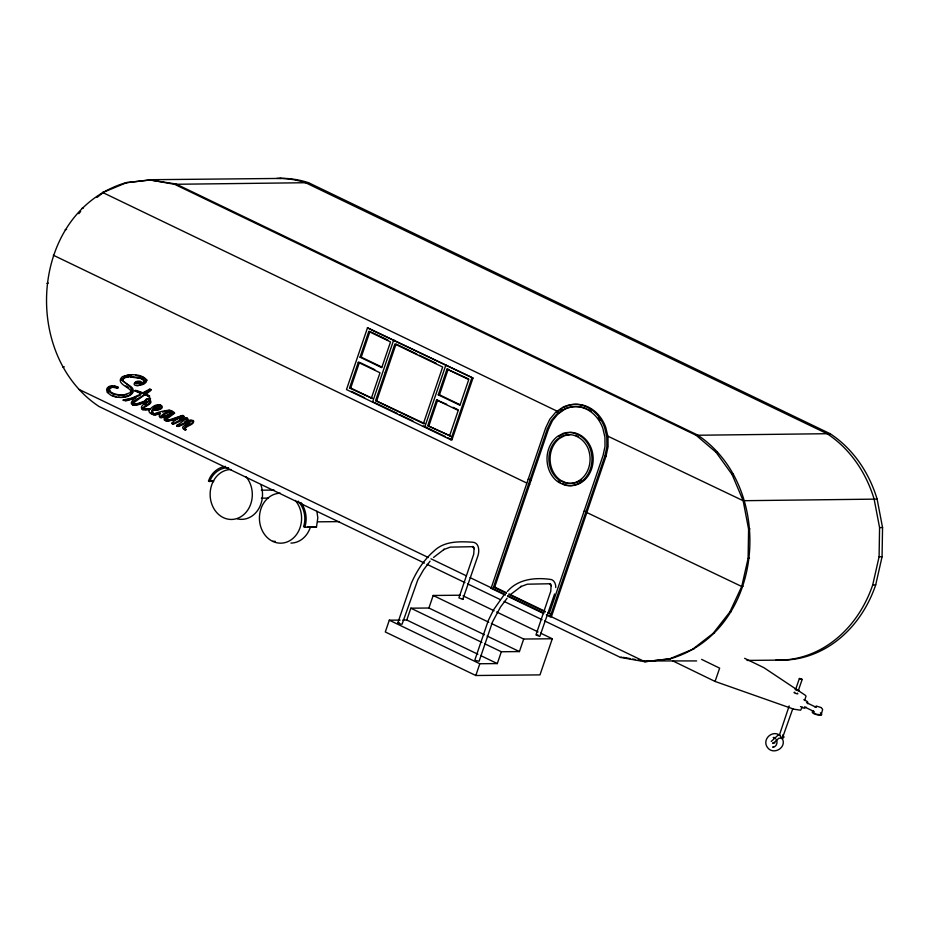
<?xml version="1.0" encoding="UTF-8"?>
<svg xmlns="http://www.w3.org/2000/svg" width="929" height="929" viewBox="0 0 929 929"><rect width="100%" height="100%" fill="white"/><g stroke="black" fill="none" stroke-linecap="round" stroke-linejoin="round"><path stroke-width="1.39" d="M281.173 178.426L151.578 179.703L125.694 182.758C31.052 210.988 20.194 354.042 98.938 406.449L424.414 563.067M544.661 620.944L620.479 657.43L644.842 661.715L669.356 658.963L692.569 649.325L713.135 633.357L729.846 612.002L741.737 586.501L748.112 558.352L748.6 529.182L743.154 500.708L732.122 474.58L716.12 452.342L696.111 435.271L174.571 184.29L150.196 179.994L125.694 182.758M669.356 658.963L670.726 658.661C765.38 630.431 776.226 487.377 697.482 434.969L175.941 183.988L150.196 179.994M775.82 660.136A120.747 101.911 89.4 0 0 872.714 584.933L879.089 556.773L879.577 527.602L874.131 499.128A120.747 101.911 89.4 0 0 827.089 433.692L305.548 182.711A120.747 101.911 89.4 0 0 276.842 178.391M747.021 660.426L778.804 660.113A120.747 101.911 89.4 0 0 875.699 584.898L882.062 556.75L882.55 527.579L877.115 499.105A120.747 101.911 89.4 0 0 830.061 433.669L308.521 182.688A120.747 101.911 89.4 0 0 279.815 178.368M190.933 420.976L179.065 426.33L177.276 426.399L176.858 425.366C192.129 415.82 181.921 418.259 173.154 423.845L171.958 423.485L173.049 421.812L179.854 417.191L168.265 420.953L165.594 420.419L171.551 419.745L181.201 416.157M185.405 418.758L174.338 423.833L171.97 422.962M134.6 405.172C165.35 396.927 135.402 403.581 142.601 409.619C140.302 406.379 153.947 404.324 148.443 399.83L149.023 398.227L145.981 399.261L145.284 400.666L143.054 401.781L134.902 404.405M148.443 399.83L150.463 398.831L149.023 398.227M121.409 397.415C138.316 394.837 132.359 387.091 121.409 379.973L121.432 379.311C127.285 374.724 136.702 377.279 143.414 379.02M114.104 387.335C123.778 389.007 111.863 383.526 108.345 387.056A3.577 3.019 89.4 0 0 106.626 389.808L107.207 392.386L110.923 395.278A29.194 24.642 89.4 0 0 117.054 397.194C122.523 397.798 129.967 397.496 133.126 392.212C134.659 385.523 124.881 384.954 122.593 379.961L124.405 377.766L128.434 377.035M147.653 408.934C142.903 408.203 142.961 410.548 143.472 408.725C143.937 405.996 154.655 403.813 149.639 399.818M122.744 395.15C117.728 395.08 111.039 394.837 108.031 390.157L109.32 387.765L113.048 387.242M120.549 395.115L114.488 393.942L110.946 392.201L109.274 389.088L111.619 387.393M160.74 416.726C162.064 414.079 169.31 409.782 171.099 412.418C168.95 416.308 152.565 418.782 166.361 415.983M161.936 416.715L163.353 414.868L171.319 411.419M807.789 703.729L807.522 701.627L803.829 699.676M147.514 395.824L149.569 396.184L144.738 394.186L149.232 390.842L149.395 389.286L142.543 393.13L135.053 390.517L141.347 393.861L132.243 398.007L123.267 400.051L126.867 400.654L135.657 397.995M144.738 394.186L145.934 394.175L150.428 390.83L150.904 389.646L149.395 389.286M179.854 417.62C178.473 419.641 162.018 422.776 166.442 419.234L174.513 413.266L174.141 412.453L171.784 412.766L171.4 410.943L168.823 410.165M172.968 412.755C173.723 405.369 140.267 417.899 158.917 414.171M135.611 375.339L143.008 377.29L145.667 380.17L143.96 383.247L138.897 385.303M123.603 394.999L129.874 392.793L131.001 390.877C127.912 386.51 115.428 383.166 122.245 376.779C129.688 373.76 141.731 373.481 146.863 380.158C146.376 384.432 140.79 385.28 137.318 385.535M142.567 409.643L149.975 409.445C145.783 412.615 156.386 416.413 151.578 412.964L152.112 410.095L153.297 410.084L152.472 412.232L154.353 414.334L152.774 414.566M546.333 614.893L550.189 616.751L604.802 456.302L606.881 446.768L606.8 436.909L604.57 427.41A37.752 31.865 89.4 0 0 562.777 407.297L555.612 412.279L549.782 419.293L545.695 427.863L491.081 588.301L505.213 595.106M550.189 616.751L551.373 616.74L605.998 456.29L608.065 446.756L607.984 436.897L605.754 427.398A37.752 31.865 89.4 0 0 563.961 407.285M812.689 712.16L816.103 714.204L821.062 714.889M298.163 501.114C304.306 507.931 306.477 518.034 303.551 526.743L304.793 527.242C307.522 519.032 306.001 509.661 301.054 502.612M304.793 527.242L316.475 527.126L317.823 517.743L316.859 511.287M821.282 714.146L822.641 709.617M367.489 327.844L346.482 389.553L450.786 439.754L451.982 439.742L472.989 378.033L367.489 327.844L472.989 378.033M349.525 388.032L358.28 362.322L359.477 362.31L350.721 388.02L349.525 388.032L372.448 398.483L350.721 388.02M360.034 357.177L368.79 331.467L369.974 331.456L361.218 357.166L360.034 357.177L381.761 367.64L390.517 341.918L368.79 331.467M371.263 398.495L380.007 372.773L358.28 362.322M375.606 400.585L394.86 344.02L442.668 367.025L423.415 423.589L375.606 400.585L424.599 423.578L423.415 423.589M376.791 400.573L396.056 344.009L416.726 353.949M427.758 425.679L450.681 436.131L427.758 425.679L436.514 399.969L446.652 404.266M447.012 369.115L468.75 379.566L459.994 405.288L438.267 394.825L447.012 369.115L468.657 378.939M428.954 425.668L437.698 399.958M438.267 394.825L439.452 394.813L448.208 369.103M449.485 436.142L458.241 410.421L436.514 399.969M400.074 620.084L389.309 620.189L385.303 631.964L475.811 675.511L539.981 674.884L552.279 638.757L540.632 633.16M450.786 439.754L471.793 378.045M430.069 561.174L423.519 569.872L417.829 579.777L402.083 624.172L400.898 624.183L397.879 622.732L411.303 583.319C416.598 571.184 423.938 559.711 434.029 551.013C444.201 541.026 459.1 541.375 472.338 542.188C479.619 542.362 479.631 551.954 477.529 556.947L462.758 599.402L458.914 597.846L473.744 554.125L474.092 547.843L474.243 548.691L472.582 546.519L473.569 546.67L450.286 547.123L443.551 549.643L444.271 549.236L433.553 557.435M402.756 620.061L406.797 620.026L410.827 608.193L428.908 608.019L484.508 634.774M428.908 608.019L433.181 595.477L460.331 595.21M506.456 593.306L493.52 587.082L547.39 428.826L551.292 420.64L556.773 414.044L563.508 409.364A35.511 29.972 89.4 0 1 602.828 428.281L604.93 437.222L605 446.489L603.026 455.605L549.144 613.86M493.52 587.082L494.704 587.07L548.586 428.815L552.488 420.628L557.969 414.032L564.704 409.352A35.511 29.972 89.4 0 1 586.42 408.632M507.106 598.241L500.557 606.939L492.463 622.035L479.12 661.239L475.834 660.531L474.916 659.799L488.34 620.386L493.729 609.563L503.692 595.408M475.811 675.511L479.817 663.747L497.305 663.573L501.335 651.752L519.416 651.577L523.689 639.036L552.279 638.757M554.567 594.026L539.795 636.481L535.952 634.925L550.781 591.192L551.129 584.922L551.269 585.758L549.62 583.598L550.607 583.737L527.324 584.19L520.588 586.71L521.308 586.315L510.59 594.502M789.162 705.924L779.443 735.013L778.212 735.025L771.244 741.423M802.308 707.155L800.577 710.209L793.772 709.175L715.063 681.445L719.638 668.148L701.616 659.393M795.642 689.399L799.404 678.46L801.425 678.902L802.168 679.424L798.394 690.363L795.642 689.399L796.617 689.399M804.595 700.512L806.024 696.204L805.431 695.345L763.94 667.707L744.64 658.324M792.797 708.699L782.59 737.545L780.975 737.103L779.605 735.013M213.589 481.64L208.514 481.013C210.999 473.511 217.641 467.345 225.619 466.404M209.699 481.675C212.253 473.685 219.999 467.403 228.557 467.728M802.133 679.494L799.37 678.53M125.67 400.666L135.785 397.566C133.776 398.495 128.446 404.359 133.114 404.696C130.42 400.248 141.765 397.775 143.716 394.697L144.912 394.686L133.939 402.582L133.462 403.72L134.31 404.684L132.615 404.545L134.415 404.301M123.267 400.051L129.236 399.342L140.233 395.278M165.594 420.419L167.278 420.117M78.895 213.682L80.649 211.429M168.277 420.256L182.026 415.577L182.723 416.749L179.518 419.653L183.652 418.155L187.159 418.085L187.983 419.931L186.276 421.836L185.08 421.847L186.787 419.943L185.963 418.096M182.026 415.577L183.21 415.565L183.919 416.738L180.702 419.641L187.159 418.085M152.67 414.195L159.8 413.138M143.856 409.027L145.191 409.921L149.755 409.422M134.02 404.301L134.728 405.137M161.367 417.713L167.092 416.436L165.908 416.447L164.073 418.7L164.34 420.105L165.687 420.732M174.513 413.266L173.317 413.277L165.246 419.246M806.117 707.178L804.293 708.293L800.484 706.586M152.588 409.399C160.589 401.549 163.62 408.667 152.588 409.399L157.884 408.516M153.773 409.387L157.256 406.728L160.415 405.636M507.339 591.494C517.743 579.313 534.303 577.373 549.376 579.255C553.789 579.011 556.041 583.737 555.763 587.581M773.091 743.514L778.862 738.218L782.439 738.183M782.044 738.903L784.041 737.08L782.671 734.978M177.276 426.399C181.945 423.856 199.805 415.751 184.221 425.854C179.065 428.559 188.239 430.847 184.859 429.326C181.77 425.749 195.624 424.797 191.815 420.454L189.144 420.326L185.08 421.847M184.035 428.211L185.231 428.199C186.857 425.587 195.914 424.298 193 420.442L190.34 420.314L186.276 421.836M131.07 392.781L131.825 392.154M171.842 413.045L167.534 415.542M96.999 197.412L103.862 192.094L127.064 182.456M116.903 387.857L118.366 387.637M185.417 425.842L187.263 424.541M556.796 412.267L557.853 411.535L102.48 192.396L103.862 192.094M559.897 410.119L561.929 408.702M142.543 393.13L147.316 390.865M188.192 423.879L189.98 422.776M130.408 376.988L140.685 378.428L144.216 380.751L142.938 382.481L140.082 383.271L135.181 382.98L140.616 381.517L135.831 382.272M135.181 382.98L140.86 381.912M144.576 404.789L146.794 403.523M558.759 436.363L561.511 434.888M562.382 434.424L564.112 433.495M184.581 429.825L186.114 429.628M123.441 376.768L127.354 375.304L131.697 374.921M153.575 407.111L156.409 405.694M134.763 390.644L136.923 390.633L143.728 393.118M165.281 419.629L167.29 420.558L166.001 420.407M165.908 416.447L160.183 417.725L159.149 416.087L160.427 413.347L155.538 414.671M773.694 747.113L772.661 747.125C776.598 747.311 778.235 741.969 776.052 739.17M162.668 412.174L167.29 410.56M397.879 622.732L399.075 622.72M149.569 389.576L150.591 389.274M814.617 706.76L816.405 706.249M141.278 383.259L143.182 382.725M171.784 412.766L174.141 412.453M174.571 184.29L308.521 182.688M81.915 208.363L83.296 208.061M65.193 229.707L66.574 229.417M46.938 283.368L48.308 283.066M62.928 367.129L64.298 366.839M696.111 435.271L830.061 433.669M716.12 452.342L717.502 452.04M732.122 474.58L733.492 474.289M748.6 529.182L749.97 528.88M748.112 558.352L749.494 558.05M743.119 586.211L741.737 586.501L585.827 512.053M729.846 612.002L731.228 611.7M713.135 633.357L714.506 633.055M620.479 657.43L621.861 657.128M692.569 649.325L693.94 649.023M112.479 386.162L109.529 387.045A3.577 3.019 89.4 0 0 108.6 387.834M565.262 433.274L568.734 432.6M569.965 434.609L564.658 435.643L559.769 438.256A24.409 20.601 89.4 0 0 561 480.514L566.04 482.766A24.409 20.601 89.4 0 0 581.589 479.747M126.704 394.628L121.56 395.162M149.569 396.184L143.716 394.697M158.046 405.149L159.474 404.881C164.863 406.554 157.5 411.129 154.644 410.095M670.726 658.661L644.842 661.715L548.807 615.497M149.906 408.702L142.66 409.039M140.314 383.352L135.413 383.259M813.316 710.917C807.615 713.762 826.891 717.769 820.365 712.81M182.479 415.6L183.21 415.565M816.777 706.226L820.876 707.445M150.219 398.216L145.47 399.83M394.755 340.386L393.559 340.397L372.552 402.106L373.748 402.094M446.907 365.48L445.723 365.492L424.704 427.201L425.9 427.189M385.233 372.297L386.429 372.285M121.432 379.311L122.628 379.299M121.409 379.973L122.593 379.961M145.667 380.17L146.863 380.158M138.514 385.523C129.979 386.464 135.704 379.078 140.836 381.691M114.232 386.139L118.32 387.184M108.089 389.1L109.274 389.088M149.72 389.657L150.904 389.646M108.031 390.157L109.216 390.134M135.053 390.517L136.249 390.505M149.65 390.285L150.835 390.273M134.81 390.946L141.301 393.315M149.279 398.483L150.475 398.46M149.279 398.843L150.463 398.831M123.452 399.807L124.637 399.795M123.371 400.411L125.566 400.666M145.284 400.666L146.48 400.654L138.212 403.999L132.824 404.312M132.255 403.291L133.451 403.279M132.266 403.732L133.462 403.72M132.615 404.545L134.252 404.359M133.114 404.696L134.31 404.684M142.102 408.191L143.287 408.179M142.079 408.505L143.275 408.493M142.451 409.283L144.169 409.143M142.95 409.422L144.146 409.41M151.288 412.244L152.472 412.232M151.578 412.964L152.762 412.952M172.945 412.464L174.513 412.79M152.867 413.951L154.284 414.009M153.169 414.346L154.353 414.334M556.668 411.547L557.853 411.535M160.775 416.262L161.96 416.25M182.676 416.099L183.861 416.087M161.031 417.016L162.215 417.005M182.723 416.749L183.919 416.738M557.621 413.463L558.805 413.451M186.706 418.863L187.902 418.851M165.78 420.175L167.232 420.233M166.094 420.57L167.29 420.558M192.57 421.127L193.766 421.116M171.958 423.485L173.154 423.473M172.341 423.833L173.537 423.821M176.858 425.366L178.054 425.354M176.847 425.981L178.461 426.388M184.047 428.675L186.055 429.314M547.39 428.826L548.586 428.815M606.463 435.515L743.154 500.708L877.115 499.105M604.802 456.302L605.998 456.29M208.514 481.013L213.705 480.955M528.195 479.271L529.391 479.259M529.936 480.107L531.121 480.096M528.45 484.45L529.646 484.439M261.304 490.187L274.113 490.071M261.374 498.188L268.481 498.118M584.086 511.217L585.282 511.205M317.776 521.831L339.108 521.622M307.453 526.708L316.475 527.126M879.577 527.602L882.55 527.579M272.627 541.34L275.181 541.317M879.089 556.773L882.062 556.75M491.081 588.301L492.265 588.289M872.714 584.933L875.699 584.898M696.622 660.925L643.518 660.937M774.298 737.487L773.265 737.498L775.25 738.334M772.58 742.898L774.972 742.875M152.112 410.095C170.112 411.303 160.671 398.378 150.417 408.818L148.721 408.714M111.852 387.254L118.088 387.846M154.156 414.485L152.101 413.835M118.238 397.182L120.375 397.403M569.895 432.368C580.834 432.148 589.613 441.182 592.191 451.308A26.651 22.493 89.4 0 1 565.61 484.95L562.347 483.486M794.806 692.233C791.392 692.198 799.857 695.206 797.396 693.139M623.208 657.36L629.978 658.556M632.684 659.033L635.39 659.509M638.107 659.985L640.813 660.461M155.085 414.787L153.854 414.183M149.523 401.444C143.879 400.817 138.7 406.751 132.731 404.916M796.397 689.167C791.763 688.435 800.868 692.233 798.487 689.957M537.148 634.913L538.216 635.215M133.428 404.719L134.02 404.881M136.11 385.163L137.178 385.489M143.798 409.608L142.509 409.004M185.765 429.813L184.116 428.722M145.934 394.175L149.476 395.824M575.318 435.248L578.349 436.607M371.252 332.071L387.869 340.06M419.316 355.192L436.107 363.274M361.218 357.166L381.68 367.013M439.452 394.813L459.901 404.661M360.754 362.925L374.805 369.696M453.038 407.332L458.16 409.794M351.58 391.434L364.621 397.705M375.049 402.721L397.217 413.393M399.818 414.648L412.859 420.918M423.299 425.935L445.455 436.607M448.068 437.861L451.982 439.742M53.301 255.208L526.604 482.975M494.704 587.07L506.351 592.679M508.941 593.921L545.16 611.352M547.75 612.594L550.34 613.848M509.046 594.56L545.265 611.99M78.919 389.379L428.374 557.539M430.986 558.805L466.184 575.748M470.097 577.629L505.121 594.479M507.687 595.71L543.662 613.024M507.78 596.337L543.755 613.651M427.026 564.333L464.93 582.576M467.542 583.83L500.22 599.553M504.145 601.446L542.048 619.678M463.06 595.826L494.089 610.759M496.678 612.002L538.054 631.906M433.181 595.477L488.782 622.233M491.36 623.487L523.689 639.036M487.098 636.017L519.416 651.577M410.827 608.193L481.942 642.415M484.52 643.669L501.335 651.752M406.797 620.026L477.912 654.248M480.502 655.491L497.305 663.573M389.309 620.189L479.817 663.747M806.5 702.614L816.347 707.422M804.433 706.876L814.292 711.684M672.596 660.798L715.063 681.445M462.212 598.555L463.118 599.286M780 735.42C772.115 729.37 761.466 739.809 767.644 747.717C773.52 755.358 786.898 747.764 782.369 738.683M125.949 385.895L128.283 387.463M821.19 707.666L822.467 709.094M107.996 391.55L108.403 392.375M560.117 482.488A26.651 22.493 89.4 0 1 558.097 481.048M587.639 409.178A35.511 29.972 89.4 0 1 591.169 411.199M598.346 417.922A35.511 29.972 89.4 0 1 600.041 420.268M116.148 396.753A29.194 24.642 89.4 0 1 112.107 395.266M295.271 500.429A24.978 21.088 89.4 0 1 291.23 539.761A24.978 21.088 89.4 0 1 260.201 524.827A24.978 21.088 89.4 0 1 280.303 493.218M310.274 527.509A24.978 21.088 89.4 0 1 290.916 543.082M245.988 476.705A24.978 21.088 89.4 0 1 241.946 516.036A24.978 21.088 89.4 0 1 210.906 501.103A24.978 21.088 89.4 0 1 231.019 469.505M260.828 484.683A24.978 21.088 89.4 0 1 257.856 510.114A24.978 21.088 89.4 0 1 237.51 518.916M562.916 433.506L557.574 436.375A26.651 22.493 89.4 0 0 558.921 482.499L564.414 484.961A26.651 22.493 89.4 0 0 590.995 451.32C588.278 439.173 575.469 429.012 562.916 433.506M563.473 435.655L558.573 438.279A24.409 20.601 89.4 0 0 559.804 480.525L564.844 482.778A24.409 20.601 89.4 0 0 589.183 451.97C586.698 440.845 574.958 431.532 563.473 435.655"/></g></svg>
